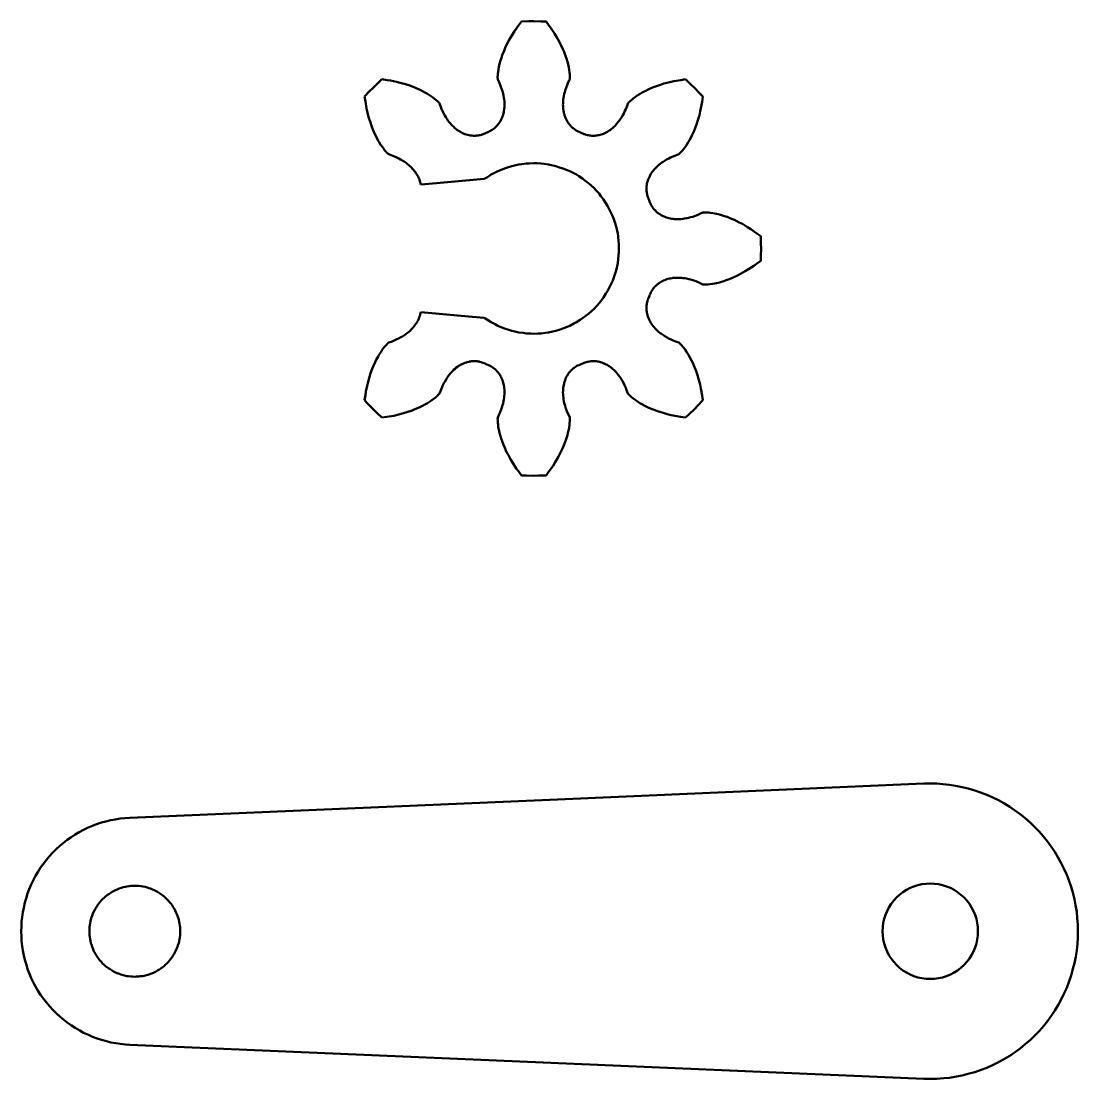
# Model space of a CAD drawing. Header units: millimetres. Extents: x 81 to 218, y 35 to 176.
# Drawn here: x 169.48 to 215.97, y 119.48 to 166.02 of the extents above; entities that cross this region are included whole.
import ezdxf

# ---------------------------------------------------------------- set-up
doc = ezdxf.new("R2010")
doc.units = ezdxf.units.MM
doc.layers.add('Visible (ISO)', color=7, linetype='Continuous', lineweight=50)

msp = doc.modelspace()

# ---------------------------------------------------------------- linework, layer by layer
at = {"layer": 'Visible (ISO)'}
for p, q in [((191.181, 165.579), (191.365, 165.835)), ((191.365, 165.835), (191.488, 166.006)), ((191.488, 166.006), (191.813, 166.014)), ((191.813, 166.014), (192.029, 166.02)), ((192.029, 166.02), (192.354, 166.011)), ((192.354, 166.011), (192.57, 166.006)), ((192.57, 166.006), (192.707, 165.821)), ((192.707, 165.821), (192.798, 165.698)), ((192.798, 165.698), (192.94, 165.476)), ((190.881, 165.061), (190.952, 165.202)), ((190.952, 165.202), (191.089, 165.428)), ((191.089, 165.428), (191.181, 165.579)), ((192.94, 165.476), (193.034, 165.328)), ((193.034, 165.328), (193.146, 165.12)), ((190.722, 164.72), (190.775, 164.849)), ((190.775, 164.849), (190.881, 165.061)), ((193.146, 165.12), (193.221, 164.982)), ((193.221, 164.982), (193.306, 164.791)), ((193.306, 164.791), (193.363, 164.664)), ((190.55, 164.239), (190.606, 164.411)), ((190.606, 164.411), (190.643, 164.526)), ((190.643, 164.526), (190.722, 164.72)), ((193.363, 164.664), (193.425, 164.493)), ((193.425, 164.493), (193.466, 164.379)), ((193.466, 164.379), (193.508, 164.231)), ((190.457, 163.783), (190.477, 163.907)), ((190.477, 163.907), (190.49, 163.99)), ((190.49, 163.99), (190.526, 164.139)), ((190.526, 164.139), (190.55, 164.239)), ((193.508, 164.231), (193.537, 164.132)), ((193.537, 164.132), (193.567, 163.984)), ((193.567, 163.984), (193.587, 163.885)), ((193.587, 163.885), (193.601, 163.766)), ((185.194, 163.315), (185.351, 163.464)), ((185.351, 163.464), (185.578, 163.429)), ((185.578, 163.429), (185.73, 163.407)), ((185.73, 163.407), (185.987, 163.35)), ((185.987, 163.35), (186.159, 163.312)), ((190.441, 163.531), (190.442, 163.585)), ((190.443, 163.502), (190.441, 163.531)), ((190.442, 163.585), (190.443, 163.621)), ((190.443, 163.621), (190.451, 163.719)), ((190.446, 163.46), (190.443, 163.502)), ((190.491, 163.362), (190.446, 163.46)), ((190.451, 163.719), (190.457, 163.783)), ((190.558, 163.216), (190.491, 163.362)), ((193.594, 163.425), (193.534, 163.291)), ((193.601, 163.439), (193.594, 163.425)), ((193.601, 163.766), (193.611, 163.688)), ((193.612, 163.46), (193.601, 163.439)), ((193.611, 163.688), (193.615, 163.593)), ((193.614, 163.488), (193.612, 163.46)), ((193.617, 163.531), (193.614, 163.488)), ((193.615, 163.593), (193.617, 163.531)), ((198.017, 163.337), (198.188, 163.379)), ((198.188, 163.379), (198.5, 163.43)), ((198.5, 163.43), (198.707, 163.464)), ((198.707, 163.464), (198.943, 163.24)), ((184.586, 162.698), (184.809, 162.934)), ((184.809, 162.934), (184.958, 163.091)), ((184.958, 163.091), (185.194, 163.315)), ((186.159, 163.312), (186.384, 163.245)), ((186.384, 163.245), (186.535, 163.2)), ((186.535, 163.2), (186.73, 163.125)), ((186.73, 163.125), (186.86, 163.075)), ((186.86, 163.075), (187.025, 162.998)), ((187.025, 162.998), (187.135, 162.947)), ((187.135, 162.947), (187.269, 162.872)), ((190.588, 163.135), (190.558, 163.216)), ((190.632, 163.013), (190.588, 163.135)), ((190.653, 162.938), (190.632, 163.013)), ((190.684, 162.825), (190.653, 162.938)), ((193.394, 162.897), (193.374, 162.824)), ((193.424, 163.006), (193.394, 162.897)), ((193.452, 163.084), (193.424, 163.006)), ((193.494, 163.201), (193.452, 163.084)), ((193.534, 163.291), (193.494, 163.201)), ((196.707, 162.824), (196.795, 162.878)), ((196.795, 162.878), (196.956, 162.96)), ((196.956, 162.96), (197.064, 163.015)), ((197.064, 163.015), (197.256, 163.096)), ((197.256, 163.096), (197.385, 163.15)), ((197.385, 163.15), (197.61, 163.224)), ((197.61, 163.224), (197.76, 163.274)), ((197.76, 163.274), (198.017, 163.337)), ((198.943, 163.24), (199.1, 163.091)), ((199.1, 163.091), (199.324, 162.856)), ((184.62, 162.491), (184.586, 162.698)), ((184.67, 162.179), (184.62, 162.491)), ((187.269, 162.872), (187.359, 162.822)), ((187.359, 162.822), (187.486, 162.738)), ((187.486, 162.738), (187.57, 162.683)), ((187.57, 162.683), (187.664, 162.609)), ((187.664, 162.609), (187.726, 162.56)), ((187.726, 162.56), (187.795, 162.496)), ((187.795, 162.496), (187.842, 162.454)), ((187.842, 162.454), (187.869, 162.421)), ((187.869, 162.421), (187.888, 162.4)), ((190.698, 162.756), (190.684, 162.825)), ((190.718, 162.652), (190.698, 162.756)), ((190.726, 162.588), (190.718, 162.652)), ((190.737, 162.492), (190.726, 162.588)), ((190.739, 162.434), (190.737, 162.492)), ((190.742, 162.346), (190.739, 162.434)), ((193.319, 162.414), (193.316, 162.356)), ((193.322, 162.5), (193.319, 162.414)), ((193.33, 162.563), (193.322, 162.5)), ((193.341, 162.656), (193.33, 162.563)), ((193.354, 162.723), (193.341, 162.656)), ((193.374, 162.824), (193.354, 162.723)), ((196.17, 162.4), (196.198, 162.432)), ((196.198, 162.432), (196.217, 162.454)), ((196.217, 162.454), (196.256, 162.491)), ((196.256, 162.491), (196.283, 162.517)), ((196.283, 162.517), (196.357, 162.579)), ((196.357, 162.579), (196.407, 162.621)), ((196.407, 162.621), (196.508, 162.695)), ((196.508, 162.695), (196.576, 162.744)), ((196.576, 162.744), (196.707, 162.824)), ((199.324, 162.856), (199.472, 162.698)), ((199.438, 162.471), (199.416, 162.32)), ((199.472, 162.698), (199.438, 162.471)), ((184.712, 162.008), (184.67, 162.179)), ((184.776, 161.751), (184.712, 162.008)), ((187.888, 162.4), (187.942, 162.253)), ((187.942, 162.253), (187.978, 162.155)), ((187.978, 162.155), (188.031, 162.041)), ((188.031, 162.041), (188.066, 161.965)), ((188.066, 161.965), (188.122, 161.865)), ((190.684, 161.92), (190.697, 161.963)), ((190.697, 161.963), (190.711, 162.031)), ((190.711, 162.031), (190.72, 162.077)), ((190.72, 162.077), (190.73, 162.157)), ((190.73, 162.157), (190.737, 162.211)), ((190.737, 162.211), (190.74, 162.292)), ((190.74, 162.292), (190.742, 162.346)), ((193.316, 162.356), (193.319, 162.276)), ((193.319, 162.276), (193.321, 162.223)), ((193.321, 162.223), (193.33, 162.144)), ((193.33, 162.144), (193.336, 162.092)), ((193.336, 162.092), (193.349, 162.023)), ((193.349, 162.023), (193.358, 161.977)), ((193.358, 161.977), (193.376, 161.912)), ((195.947, 161.885), (195.986, 161.953)), ((195.986, 161.953), (196.041, 162.07)), ((196.041, 162.07), (196.077, 162.149)), ((196.077, 162.149), (196.133, 162.299)), ((196.133, 162.299), (196.17, 162.4)), ((199.359, 162.063), (199.321, 161.891)), ((199.416, 162.32), (199.359, 162.063)), ((184.825, 161.601), (184.776, 161.751)), ((184.899, 161.376), (184.825, 161.601)), ((188.122, 161.865), (188.159, 161.799)), ((188.159, 161.799), (188.216, 161.712)), ((188.216, 161.712), (188.254, 161.654)), ((188.254, 161.654), (188.312, 161.579)), ((188.312, 161.579), (188.351, 161.529)), ((188.351, 161.529), (188.41, 161.464)), ((190.456, 161.469), (190.48, 161.499)), ((190.48, 161.499), (190.509, 161.541)), ((190.509, 161.541), (190.529, 161.568)), ((190.529, 161.568), (190.56, 161.623)), ((190.56, 161.623), (190.582, 161.659)), ((190.582, 161.659), (190.61, 161.719)), ((190.61, 161.719), (190.629, 161.759)), ((190.629, 161.759), (190.651, 161.818)), ((190.651, 161.818), (190.666, 161.857)), ((190.666, 161.857), (190.684, 161.92)), ((193.376, 161.912), (193.388, 161.869)), ((193.388, 161.869), (193.41, 161.81)), ((193.41, 161.81), (193.425, 161.77)), ((193.425, 161.77), (193.45, 161.714)), ((193.45, 161.714), (193.467, 161.677)), ((193.467, 161.677), (193.496, 161.626)), ((193.496, 161.626), (193.515, 161.591)), ((193.515, 161.591), (193.548, 161.543)), ((193.548, 161.543), (193.569, 161.511)), ((193.569, 161.511), (193.605, 161.466)), ((195.652, 161.468), (195.692, 161.511)), ((195.692, 161.511), (195.751, 161.586)), ((195.751, 161.586), (195.791, 161.636)), ((195.791, 161.636), (195.85, 161.724)), ((195.85, 161.724), (195.89, 161.783)), ((195.89, 161.783), (195.947, 161.885)), ((199.208, 161.514), (199.134, 161.319)), ((199.254, 161.665), (199.208, 161.514)), ((199.321, 161.891), (199.254, 161.665)), ((184.953, 161.248), (184.899, 161.376)), ((185.034, 161.055), (184.953, 161.248)), ((185.089, 160.947), (185.034, 161.055)), ((188.41, 161.464), (188.449, 161.421)), ((188.449, 161.421), (188.507, 161.366)), ((188.507, 161.366), (188.546, 161.328)), ((188.546, 161.328), (188.608, 161.279)), ((188.608, 161.279), (188.649, 161.245)), ((188.649, 161.245), (188.708, 161.205)), ((188.708, 161.205), (188.746, 161.179)), ((188.746, 161.179), (188.805, 161.145)), ((188.805, 161.145), (188.844, 161.123)), ((188.844, 161.123), (188.901, 161.095)), ((188.901, 161.095), (188.94, 161.077)), ((188.94, 161.077), (188.997, 161.055)), ((188.997, 161.055), (189.036, 161.041)), ((189.036, 161.041), (189.092, 161.024)), ((189.092, 161.024), (189.13, 161.013)), ((189.678, 161.011), (189.727, 161.025)), ((189.727, 161.025), (189.76, 161.035)), ((189.76, 161.035), (189.805, 161.052)), ((189.805, 161.052), (189.835, 161.064)), ((189.835, 161.064), (189.838, 161.065)), ((189.838, 161.065), (189.843, 161.067)), ((189.843, 161.067), (189.908, 161.094)), ((189.908, 161.094), (190.006, 161.135)), ((190.006, 161.135), (190.032, 161.146)), ((190.032, 161.146), (190.05, 161.153)), ((190.05, 161.153), (190.097, 161.176)), ((190.097, 161.176), (190.129, 161.192)), ((190.129, 161.192), (190.176, 161.22)), ((190.176, 161.22), (190.207, 161.239)), ((190.207, 161.239), (190.251, 161.272)), ((190.251, 161.272), (190.281, 161.294)), ((190.281, 161.294), (190.324, 161.331)), ((190.324, 161.331), (190.352, 161.356)), ((190.352, 161.356), (190.392, 161.397)), ((190.392, 161.397), (190.419, 161.424)), ((190.419, 161.424), (190.456, 161.469)), ((193.605, 161.466), (193.628, 161.437)), ((193.628, 161.437), (193.667, 161.396)), ((193.667, 161.396), (193.692, 161.369)), ((193.692, 161.369), (193.733, 161.333)), ((193.733, 161.333), (193.76, 161.308)), ((193.76, 161.308), (193.802, 161.276)), ((193.802, 161.276), (193.831, 161.254)), ((193.831, 161.254), (193.874, 161.226)), ((193.874, 161.226), (193.903, 161.207)), ((193.903, 161.207), (193.948, 161.183)), ((193.948, 161.183), (193.978, 161.167)), ((193.978, 161.167), (194.022, 161.148)), ((194.022, 161.148), (194.052, 161.135)), ((194.052, 161.135), (194.117, 161.108)), ((194.117, 161.108), (194.215, 161.067)), ((194.215, 161.067), (194.218, 161.066)), ((194.218, 161.066), (194.223, 161.064)), ((194.223, 161.064), (194.245, 161.055)), ((194.245, 161.055), (194.259, 161.049)), ((194.259, 161.049), (194.309, 161.032)), ((194.309, 161.032), (194.343, 161.021)), ((194.343, 161.021), (194.396, 161.008)), ((194.891, 161.004), (194.952, 161.02)), ((194.952, 161.02), (194.993, 161.031)), ((194.993, 161.031), (195.056, 161.053)), ((195.056, 161.053), (195.097, 161.068)), ((195.097, 161.068), (195.154, 161.094)), ((195.154, 161.094), (195.193, 161.111)), ((195.193, 161.111), (195.25, 161.143)), ((195.25, 161.143), (195.289, 161.165)), ((195.289, 161.165), (195.347, 161.203)), ((195.347, 161.203), (195.386, 161.229)), ((195.386, 161.229), (195.45, 161.278)), ((195.45, 161.278), (195.493, 161.312)), ((195.493, 161.312), (195.552, 161.366)), ((195.552, 161.366), (195.592, 161.403)), ((195.592, 161.403), (195.652, 161.468)), ((199.007, 161.025), (198.956, 160.915)), ((199.084, 161.189), (199.007, 161.025)), ((199.134, 161.319), (199.084, 161.189)), ((185.172, 160.786), (185.089, 160.947)), ((185.225, 160.698), (185.172, 160.786)), ((185.306, 160.567), (185.225, 160.698)), ((185.355, 160.5), (185.306, 160.567)), ((189.13, 161.013), (189.188, 161.001)), ((189.188, 161.001), (189.226, 160.993)), ((189.226, 160.993), (189.283, 160.986)), ((189.283, 160.986), (189.32, 160.982)), ((189.32, 160.982), (189.376, 160.98)), ((189.376, 160.98), (189.413, 160.978)), ((189.413, 160.978), (189.468, 160.981)), ((189.468, 160.981), (189.505, 160.982)), ((189.505, 160.982), (189.558, 160.989)), ((189.558, 160.989), (189.593, 160.993)), ((189.593, 160.993), (189.644, 161.004)), ((189.644, 161.004), (189.678, 161.011)), ((194.396, 161.008), (194.431, 161)), ((194.431, 161), (194.486, 160.991)), ((194.486, 160.991), (194.522, 160.985)), ((194.522, 160.985), (194.579, 160.981)), ((194.579, 160.981), (194.616, 160.979)), ((194.616, 160.979), (194.673, 160.98)), ((194.673, 160.98), (194.711, 160.98)), ((194.711, 160.98), (194.769, 160.986)), ((194.769, 160.986), (194.808, 160.99)), ((194.808, 160.99), (194.858, 160.998)), ((194.858, 160.998), (194.891, 161.004)), ((198.747, 160.564), (198.692, 160.48)), ((198.831, 160.69), (198.747, 160.564)), ((198.881, 160.78), (198.831, 160.69)), ((198.956, 160.915), (198.881, 160.78)), ((185.428, 160.398), (185.355, 160.5)), ((185.47, 160.348), (185.428, 160.398)), ((185.533, 160.274), (185.47, 160.348)), ((185.558, 160.247), (185.533, 160.274)), ((185.596, 160.208), (185.558, 160.247)), ((185.617, 160.189), (185.596, 160.208)), ((185.65, 160.161), (185.617, 160.189)), ((185.75, 160.124), (185.65, 160.161)), ((185.901, 160.068), (185.75, 160.124)), ((198.262, 160.107), (198.164, 160.071)), ((198.409, 160.161), (198.262, 160.107)), ((198.43, 160.18), (198.409, 160.161)), ((198.463, 160.208), (198.43, 160.18)), ((198.505, 160.254), (198.463, 160.208)), ((198.569, 160.323), (198.505, 160.254)), ((198.618, 160.386), (198.569, 160.323)), ((198.692, 160.48), (198.618, 160.386)), ((185.979, 160.032), (185.901, 160.068)), ((186.097, 159.977), (185.979, 160.032)), ((186.165, 159.939), (186.097, 159.977)), ((186.267, 159.881), (186.165, 159.939)), ((186.325, 159.841), (186.267, 159.881)), ((186.413, 159.782), (186.325, 159.841)), ((186.463, 159.742), (186.413, 159.782)), ((186.539, 159.683), (186.463, 159.742)), ((186.582, 159.643), (186.539, 159.683)), ((186.646, 159.583), (186.582, 159.643)), ((191.059, 159.642), (190.871, 159.583)), ((191.186, 159.671), (191.059, 159.642)), ((191.378, 159.713), (191.186, 159.671)), ((191.508, 159.73), (191.378, 159.713)), ((191.702, 159.756), (191.508, 159.73)), ((191.833, 159.762), (191.702, 159.756)), ((192.029, 159.77), (191.833, 159.762)), ((192.16, 159.765), (192.029, 159.77)), ((192.356, 159.756), (192.16, 159.765)), ((192.486, 159.739), (192.356, 159.756)), ((192.68, 159.713), (192.486, 159.739)), ((192.808, 159.685), (192.68, 159.713)), ((193, 159.642), (192.808, 159.685)), ((193.125, 159.603), (193, 159.642)), ((197.473, 159.64), (197.43, 159.601)), ((197.538, 159.698), (197.473, 159.64)), ((197.588, 159.737), (197.538, 159.698)), ((197.663, 159.795), (197.588, 159.737)), ((197.721, 159.833), (197.663, 159.795)), ((197.807, 159.891), (197.721, 159.833)), ((197.874, 159.928), (197.807, 159.891)), ((197.974, 159.983), (197.874, 159.928)), ((198.05, 160.018), (197.974, 159.983)), ((198.164, 160.071), (198.05, 160.018)), ((186.683, 159.543), (186.646, 159.583)), ((186.738, 159.484), (186.683, 159.543)), ((186.771, 159.441), (186.738, 159.484)), ((186.821, 159.377), (186.771, 159.441)), ((186.847, 159.338), (186.821, 159.377)), ((186.885, 159.28), (186.847, 159.338)), ((186.906, 159.241), (186.885, 159.28)), ((186.938, 159.184), (186.906, 159.241)), ((186.955, 159.145), (186.938, 159.184)), ((189.989, 159.162), (189.878, 159.092)), ((190.154, 159.268), (189.989, 159.162)), ((190.27, 159.328), (190.154, 159.268)), ((190.444, 159.419), (190.27, 159.328)), ((190.565, 159.469), (190.444, 159.419)), ((190.747, 159.544), (190.565, 159.469)), ((190.871, 159.583), (190.747, 159.544)), ((193.312, 159.544), (193.125, 159.603)), ((193.433, 159.494), (193.312, 159.544)), ((193.614, 159.419), (193.433, 159.494)), ((193.73, 159.358), (193.614, 159.419)), ((193.904, 159.268), (193.73, 159.358)), ((194.015, 159.198), (193.904, 159.268)), ((194.18, 159.092), (194.015, 159.198)), ((197.132, 159.206), (197.104, 159.148)), ((197.154, 159.245), (197.132, 159.206)), ((197.188, 159.303), (197.154, 159.245)), ((197.214, 159.342), (197.188, 159.303)), ((197.254, 159.4), (197.214, 159.342)), ((197.287, 159.441), (197.254, 159.4)), ((197.337, 159.503), (197.287, 159.441)), ((197.374, 159.542), (197.337, 159.503)), ((197.43, 159.601), (197.374, 159.542)), ((186.981, 159.088), (186.955, 159.145)), ((186.996, 159.047), (186.981, 159.088)), ((187.018, 158.984), (186.996, 159.047)), ((187.029, 158.943), (187.018, 158.984)), ((187.045, 158.882), (187.029, 158.943)), ((187.049, 158.862), (187.045, 158.882)), ((187.055, 158.831), (187.049, 158.862)), ((187.755, 158.892), (187.055, 158.831)), ((189.855, 159.076), (187.755, 158.892)), ((189.861, 159.08), (189.855, 159.076)), ((189.878, 159.092), (189.861, 159.08)), ((194.284, 159.012), (194.18, 159.092)), ((194.44, 158.893), (194.284, 159.012)), ((194.536, 158.805), (194.44, 158.893)), ((194.681, 158.672), (194.536, 158.805)), ((196.991, 158.729), (196.989, 158.673)), ((196.995, 158.767), (196.991, 158.729)), ((197.002, 158.823), (196.995, 158.767)), ((197.01, 158.861), (197.002, 158.823)), ((197.022, 158.919), (197.01, 158.861)), ((197.033, 158.957), (197.022, 158.919)), ((197.05, 159.014), (197.033, 158.957)), ((197.064, 159.052), (197.05, 159.014)), ((197.086, 159.11), (197.064, 159.052)), ((197.104, 159.148), (197.086, 159.11)), ((194.769, 158.575), (194.681, 158.672)), ((194.902, 158.431), (194.769, 158.575)), ((194.982, 158.327), (194.902, 158.431)), ((195.101, 158.171), (194.982, 158.327)), ((196.989, 158.673), (196.987, 158.636)), ((196.987, 158.636), (196.99, 158.581)), ((196.99, 158.581), (196.991, 158.545)), ((196.991, 158.545), (196.998, 158.492)), ((196.998, 158.492), (197.002, 158.456)), ((197.002, 158.456), (197.013, 158.405)), ((197.013, 158.405), (197.02, 158.371)), ((197.02, 158.371), (197.034, 158.322)), ((197.034, 158.322), (197.044, 158.29)), ((197.044, 158.29), (197.061, 158.244)), ((197.061, 158.244), (197.073, 158.214)), ((195.171, 158.061), (195.101, 158.171)), ((195.277, 157.895), (195.171, 158.061)), ((195.337, 157.779), (195.277, 157.895)), ((195.428, 157.605), (195.337, 157.779)), ((197.073, 158.214), (197.074, 158.211)), ((197.074, 158.211), (197.076, 158.206)), ((197.076, 158.206), (197.103, 158.141)), ((197.103, 158.141), (197.144, 158.043)), ((197.144, 158.043), (197.145, 158.04)), ((197.145, 158.04), (197.147, 158.035)), ((197.147, 158.035), (197.156, 158.014)), ((197.156, 158.014), (197.162, 158)), ((197.162, 158), (197.185, 157.952)), ((197.185, 157.952), (197.201, 157.92)), ((197.201, 157.92), (197.229, 157.874)), ((197.229, 157.874), (197.248, 157.843)), ((197.248, 157.843), (197.281, 157.798)), ((197.281, 157.798), (197.303, 157.768)), ((197.303, 157.768), (197.34, 157.725)), ((195.478, 157.484), (195.428, 157.605)), ((195.553, 157.303), (195.478, 157.484)), ((195.592, 157.178), (195.553, 157.303)), ((197.34, 157.725), (197.365, 157.697)), ((197.365, 157.697), (197.406, 157.657)), ((197.406, 157.657), (197.433, 157.631)), ((197.433, 157.631), (197.478, 157.594)), ((197.478, 157.594), (197.508, 157.569)), ((197.508, 157.569), (197.55, 157.54)), ((197.55, 157.54), (197.577, 157.521)), ((197.577, 157.521), (197.632, 157.489)), ((197.632, 157.489), (197.668, 157.468)), ((197.668, 157.468), (197.728, 157.439)), ((197.728, 157.439), (197.768, 157.42)), ((197.768, 157.42), (197.827, 157.398)), ((197.827, 157.398), (197.866, 157.383)), ((197.866, 157.383), (197.929, 157.365)), ((197.929, 157.365), (197.972, 157.353)), ((197.972, 157.353), (198.04, 157.339)), ((198.04, 157.339), (198.086, 157.329)), ((198.086, 157.329), (198.166, 157.319)), ((198.166, 157.319), (198.22, 157.313)), ((198.22, 157.313), (198.301, 157.31)), ((198.301, 157.31), (198.355, 157.307)), ((198.355, 157.307), (198.443, 157.311)), ((198.443, 157.311), (198.501, 157.313)), ((198.501, 157.313), (198.597, 157.324)), ((198.597, 157.324), (198.66, 157.331)), ((198.66, 157.331), (198.764, 157.352)), ((198.764, 157.352), (198.834, 157.365)), ((198.834, 157.365), (198.947, 157.396)), ((198.947, 157.396), (199.022, 157.417)), ((199.022, 157.417), (199.144, 157.462)), ((199.144, 157.462), (199.225, 157.491)), ((199.225, 157.491), (199.371, 157.558)), ((199.371, 157.558), (199.469, 157.603)), ((199.469, 157.603), (199.511, 157.606)), ((199.511, 157.606), (199.54, 157.608)), ((199.54, 157.608), (199.594, 157.607)), ((199.594, 157.607), (199.63, 157.606)), ((199.63, 157.606), (199.727, 157.598)), ((199.727, 157.598), (199.792, 157.592)), ((199.792, 157.592), (199.916, 157.573)), ((199.916, 157.573), (199.999, 157.559)), ((199.999, 157.559), (200.148, 157.523)), ((200.148, 157.523), (200.248, 157.5)), ((200.248, 157.5), (200.42, 157.444)), ((200.42, 157.444), (200.535, 157.407)), ((200.535, 157.407), (200.729, 157.328)), ((200.729, 157.328), (200.858, 157.275)), ((195.651, 156.991), (195.592, 157.178)), ((195.68, 156.863), (195.651, 156.991)), ((195.722, 156.671), (195.68, 156.863)), ((200.858, 157.275), (201.07, 157.168)), ((201.07, 157.168), (201.211, 157.097)), ((201.211, 157.097), (201.437, 156.96)), ((201.437, 156.96), (201.588, 156.869)), ((201.588, 156.869), (201.844, 156.684)), ((195.739, 156.542), (195.722, 156.671)), ((195.765, 156.347), (195.739, 156.542)), ((201.844, 156.684), (202.015, 156.561)), ((202.015, 156.561), (202.023, 156.237)), ((195.771, 156.216), (195.765, 156.347)), ((195.779, 156.02), (195.771, 156.216)), ((195.773, 155.89), (195.779, 156.02)), ((202.029, 156.02), (202.02, 155.696)), ((202.023, 156.237), (202.029, 156.02)), ((195.722, 155.369), (195.748, 155.564)), ((195.748, 155.564), (195.765, 155.693)), ((195.765, 155.693), (195.773, 155.89)), ((202.015, 155.479), (201.83, 155.343)), ((202.02, 155.696), (202.015, 155.479)), ((195.612, 154.925), (195.651, 155.05)), ((195.651, 155.05), (195.694, 155.241)), ((195.694, 155.241), (195.722, 155.369)), ((201.337, 155.015), (201.129, 154.903)), ((201.485, 155.11), (201.337, 155.015)), ((201.707, 155.252), (201.485, 155.11)), ((201.83, 155.343), (201.707, 155.252)), ((195.428, 154.435), (195.503, 154.617)), ((195.503, 154.617), (195.553, 154.738)), ((195.553, 154.738), (195.612, 154.925)), ((197.56, 154.507), (197.527, 154.486)), ((197.609, 154.54), (197.56, 154.507)), ((197.644, 154.559), (197.609, 154.54)), ((197.696, 154.587), (197.644, 154.559)), ((197.733, 154.604), (197.696, 154.587)), ((197.79, 154.629), (197.733, 154.604)), ((197.83, 154.643), (197.79, 154.629)), ((197.89, 154.665), (197.83, 154.643)), ((197.933, 154.676), (197.89, 154.665)), ((197.998, 154.694), (197.933, 154.676)), ((198.044, 154.703), (197.998, 154.694)), ((198.114, 154.716), (198.044, 154.703)), ((198.166, 154.721), (198.114, 154.716)), ((198.245, 154.73), (198.166, 154.721)), ((198.299, 154.731), (198.245, 154.73)), ((198.38, 154.733), (198.299, 154.731)), ((198.438, 154.73), (198.38, 154.733)), ((198.525, 154.726), (198.438, 154.73)), ((198.588, 154.718), (198.525, 154.726)), ((198.682, 154.706), (198.588, 154.718)), ((198.75, 154.692), (198.682, 154.706)), ((198.852, 154.671), (198.75, 154.692)), ((198.925, 154.65), (198.852, 154.671)), ((199.035, 154.619), (198.925, 154.65)), ((199.113, 154.59), (199.035, 154.619)), ((199.232, 154.547), (199.113, 154.59)), ((199.326, 154.503), (199.232, 154.547)), ((199.469, 154.438), (199.326, 154.503)), ((200.141, 154.513), (199.993, 154.483)), ((200.24, 154.541), (200.141, 154.513)), ((200.388, 154.583), (200.24, 154.541)), ((200.502, 154.625), (200.388, 154.583)), ((200.673, 154.687), (200.502, 154.625)), ((200.8, 154.743), (200.673, 154.687)), ((200.991, 154.829), (200.8, 154.743)), ((201.129, 154.903), (200.991, 154.829)), ((195.101, 153.869), (195.206, 154.035)), ((195.206, 154.035), (195.277, 154.145)), ((195.277, 154.145), (195.367, 154.319)), ((195.367, 154.319), (195.428, 154.435)), ((197.16, 154.035), (197.147, 154.005)), ((197.18, 154.079), (197.16, 154.035)), ((197.196, 154.109), (197.18, 154.079)), ((197.22, 154.154), (197.196, 154.109)), ((197.239, 154.183), (197.22, 154.154)), ((197.268, 154.226), (197.239, 154.183)), ((197.29, 154.254), (197.268, 154.226)), ((197.323, 154.297), (197.29, 154.254)), ((197.348, 154.324), (197.323, 154.297)), ((197.385, 154.364), (197.348, 154.324)), ((197.412, 154.389), (197.385, 154.364)), ((197.453, 154.427), (197.412, 154.389)), ((197.483, 154.451), (197.453, 154.427)), ((197.527, 154.486), (197.483, 154.451)), ((199.497, 154.435), (199.469, 154.438)), ((199.54, 154.432), (199.497, 154.435)), ((199.602, 154.435), (199.54, 154.432)), ((199.696, 154.438), (199.602, 154.435)), ((199.775, 154.448), (199.696, 154.438)), ((199.894, 154.462), (199.775, 154.448)), ((199.993, 154.483), (199.894, 154.462)), ((194.813, 153.513), (194.902, 153.61)), ((194.902, 153.61), (195.021, 153.766)), ((195.021, 153.766), (195.101, 153.869)), ((197.008, 153.619), (197, 153.564)), ((197.017, 153.654), (197.008, 153.619)), ((197.03, 153.707), (197.017, 153.654)), ((197.041, 153.74), (197.03, 153.707)), ((197.058, 153.791), (197.041, 153.74)), ((197.064, 153.805), (197.058, 153.791)), ((197.073, 153.826), (197.064, 153.805)), ((197.075, 153.831), (197.073, 153.826)), ((197.076, 153.834), (197.075, 153.831)), ((197.117, 153.932), (197.076, 153.834)), ((197.144, 153.998), (197.117, 153.932)), ((197.146, 154.002), (197.144, 153.998)), ((197.147, 154.005), (197.146, 154.002)), ((187.025, 153.083), (187.036, 153.121)), ((187.036, 153.121), (187.05, 153.188)), ((187.05, 153.188), (187.055, 153.21)), ((187.055, 153.21), (189.155, 153.026)), ((194.336, 153.068), (194.44, 153.148)), ((194.44, 153.148), (194.584, 153.28)), ((194.584, 153.28), (194.681, 153.369)), ((194.681, 153.369), (194.813, 153.513)), ((196.99, 153.471), (196.988, 153.433)), ((196.988, 153.433), (196.988, 153.376)), ((196.988, 153.376), (196.989, 153.338)), ((196.989, 153.338), (196.995, 153.28)), ((196.994, 153.527), (196.99, 153.471)), ((197, 153.564), (196.994, 153.527)), ((196.995, 153.28), (196.999, 153.241)), ((196.999, 153.241), (197.007, 153.192)), ((197.007, 153.192), (197.013, 153.158)), ((197.013, 153.158), (197.029, 153.097)), ((186.771, 152.599), (186.804, 152.64)), ((186.804, 152.64), (186.844, 152.699)), ((186.844, 152.699), (186.871, 152.738)), ((186.871, 152.738), (186.904, 152.796)), ((186.904, 152.796), (186.927, 152.835)), ((186.927, 152.835), (186.954, 152.892)), ((186.954, 152.892), (186.972, 152.931)), ((186.972, 152.931), (186.994, 152.988)), ((186.994, 152.988), (187.009, 153.027)), ((187.009, 153.027), (187.025, 153.083)), ((189.155, 153.026), (189.855, 152.965)), ((189.855, 152.965), (189.869, 152.955)), ((189.869, 152.955), (189.878, 152.948)), ((189.878, 152.948), (190.044, 152.843)), ((190.044, 152.843), (190.154, 152.773)), ((190.154, 152.773), (190.328, 152.682)), ((190.328, 152.682), (190.444, 152.622)), ((193.614, 152.622), (193.788, 152.712)), ((193.788, 152.712), (193.904, 152.773)), ((193.904, 152.773), (194.07, 152.878)), ((194.07, 152.878), (194.18, 152.948)), ((194.18, 152.948), (194.336, 153.068)), ((197.029, 153.097), (197.04, 153.056)), ((197.04, 153.056), (197.062, 152.994)), ((197.062, 152.994), (197.077, 152.952)), ((197.077, 152.952), (197.103, 152.895)), ((197.103, 152.895), (197.12, 152.857)), ((197.12, 152.857), (197.152, 152.799)), ((197.152, 152.799), (197.173, 152.761)), ((197.173, 152.761), (197.212, 152.702)), ((197.212, 152.702), (197.237, 152.663)), ((197.237, 152.663), (197.287, 152.599)), ((186.251, 152.15), (186.338, 152.207)), ((186.338, 152.207), (186.395, 152.245)), ((186.395, 152.245), (186.47, 152.303)), ((186.47, 152.303), (186.52, 152.342)), ((186.52, 152.342), (186.585, 152.401)), ((186.585, 152.401), (186.628, 152.44)), ((186.628, 152.44), (186.684, 152.498)), ((186.684, 152.498), (186.721, 152.537)), ((186.721, 152.537), (186.771, 152.599)), ((190.444, 152.622), (190.626, 152.546)), ((190.626, 152.546), (190.747, 152.496)), ((190.747, 152.496), (190.934, 152.437)), ((190.934, 152.437), (191.059, 152.398)), ((191.059, 152.398), (191.25, 152.356)), ((191.25, 152.356), (191.378, 152.327)), ((191.378, 152.327), (191.573, 152.302)), ((191.573, 152.302), (191.702, 152.285)), ((191.702, 152.285), (191.898, 152.276)), ((191.898, 152.276), (192.029, 152.27)), ((192.029, 152.27), (192.225, 152.279)), ((192.225, 152.279), (192.356, 152.285)), ((192.356, 152.285), (192.551, 152.31)), ((192.551, 152.31), (192.68, 152.327)), ((192.68, 152.327), (192.872, 152.37)), ((192.872, 152.37), (193, 152.398)), ((193, 152.398), (193.187, 152.457)), ((193.187, 152.457), (193.312, 152.496)), ((193.312, 152.496), (193.493, 152.572)), ((193.493, 152.572), (193.614, 152.622)), ((197.287, 152.599), (197.321, 152.557)), ((197.321, 152.557), (197.375, 152.497)), ((197.375, 152.497), (197.412, 152.458)), ((197.412, 152.458), (197.477, 152.398)), ((197.477, 152.398), (197.52, 152.358)), ((197.52, 152.358), (197.595, 152.298)), ((197.595, 152.298), (197.645, 152.258)), ((197.645, 152.258), (197.733, 152.199)), ((197.733, 152.199), (197.792, 152.16)), ((185.44, 151.655), (185.489, 151.717)), ((185.489, 151.717), (185.553, 151.786)), ((185.553, 151.786), (185.596, 151.833)), ((185.596, 151.833), (185.628, 151.86)), ((185.628, 151.86), (185.65, 151.879)), ((185.65, 151.879), (185.796, 151.933)), ((185.796, 151.933), (185.894, 151.969)), ((185.894, 151.969), (186.009, 152.022)), ((186.009, 152.022), (186.085, 152.057)), ((186.085, 152.057), (186.184, 152.113)), ((186.184, 152.113), (186.251, 152.15)), ((197.792, 152.16), (197.894, 152.102)), ((197.894, 152.102), (197.962, 152.063)), ((197.962, 152.063), (198.079, 152.009)), ((198.079, 152.009), (198.158, 151.972)), ((198.158, 151.972), (198.308, 151.916)), ((198.308, 151.916), (198.409, 151.879)), ((198.409, 151.879), (198.441, 151.851)), ((198.441, 151.851), (198.463, 151.833)), ((198.463, 151.833), (198.5, 151.793)), ((198.5, 151.793), (198.525, 151.767)), ((198.525, 151.767), (198.588, 151.692)), ((185.102, 151.126), (185.177, 151.26)), ((185.177, 151.26), (185.228, 151.35)), ((185.228, 151.35), (185.311, 151.477)), ((185.311, 151.477), (185.367, 151.561)), ((185.367, 151.561), (185.44, 151.655)), ((198.588, 151.692), (198.63, 151.643)), ((198.63, 151.643), (198.704, 151.541)), ((198.704, 151.541), (198.753, 151.473)), ((198.753, 151.473), (198.833, 151.342)), ((198.833, 151.342), (198.887, 151.255)), ((198.887, 151.255), (198.969, 151.094)), ((184.924, 150.721), (184.974, 150.851)), ((184.974, 150.851), (185.051, 151.016)), ((185.051, 151.016), (185.102, 151.126)), ((188.672, 150.812), (188.608, 150.762)), ((188.711, 150.838), (188.672, 150.812)), ((188.769, 150.876), (188.711, 150.838)), ((188.808, 150.897), (188.769, 150.876)), ((188.866, 150.929), (188.808, 150.897)), ((188.904, 150.946), (188.866, 150.929)), ((188.961, 150.972), (188.904, 150.946)), ((189.003, 150.987), (188.961, 150.972)), ((189.065, 151.009), (189.003, 150.987)), ((189.106, 151.02), (189.065, 151.009)), ((189.167, 151.036), (189.106, 151.02)), ((189.2, 151.042), (189.167, 151.036)), ((189.25, 151.051), (189.2, 151.042)), ((189.289, 151.055), (189.25, 151.051)), ((189.347, 151.06), (189.289, 151.055)), ((189.385, 151.061), (189.347, 151.06)), ((189.442, 151.062), (189.385, 151.061)), ((189.48, 151.059), (189.442, 151.062)), ((189.536, 151.055), (189.48, 151.059)), ((189.573, 151.05), (189.536, 151.055)), ((189.628, 151.041), (189.573, 151.05)), ((189.663, 151.032), (189.628, 151.041)), ((189.716, 151.02), (189.663, 151.032)), ((189.749, 151.008), (189.716, 151.02)), ((189.8, 150.991), (189.749, 151.008)), ((189.814, 150.985), (189.8, 150.991)), ((189.835, 150.977), (189.814, 150.985)), ((189.84, 150.975), (189.835, 150.977)), ((189.843, 150.973), (189.84, 150.975)), ((189.941, 150.933), (189.843, 150.973)), ((190.006, 150.906), (189.941, 150.933)), ((190.011, 150.904), (190.006, 150.906)), ((190.014, 150.903), (190.011, 150.904)), ((190.044, 150.889), (190.014, 150.903)), ((190.088, 150.87), (190.044, 150.889)), ((190.118, 150.853), (190.088, 150.87)), ((190.162, 150.829), (190.118, 150.853)), ((190.192, 150.81), (190.162, 150.829)), ((190.235, 150.781), (190.192, 150.81)), ((190.263, 150.759), (190.235, 150.781)), ((193.852, 150.801), (193.807, 150.768)), ((193.883, 150.82), (193.852, 150.801)), ((193.929, 150.848), (193.883, 150.82)), ((193.961, 150.864), (193.929, 150.848)), ((194.009, 150.888), (193.961, 150.864)), ((194.023, 150.894), (194.009, 150.888)), ((194.044, 150.903), (194.023, 150.894)), ((194.049, 150.904), (194.044, 150.903)), ((194.052, 150.906), (194.049, 150.904)), ((194.15, 150.946), (194.052, 150.906)), ((194.215, 150.973), (194.15, 150.946)), ((194.22, 150.975), (194.215, 150.973)), ((194.223, 150.977), (194.22, 150.975)), ((194.253, 150.988), (194.223, 150.977)), ((194.299, 151.006), (194.253, 150.988)), ((194.331, 151.015), (194.299, 151.006)), ((194.38, 151.03), (194.331, 151.015)), ((194.414, 151.037), (194.38, 151.03)), ((194.465, 151.047), (194.414, 151.037)), ((194.5, 151.052), (194.465, 151.047)), ((194.554, 151.058), (194.5, 151.052)), ((194.59, 151.06), (194.554, 151.058)), ((194.645, 151.062), (194.59, 151.06)), ((194.682, 151.061), (194.645, 151.062)), ((194.738, 151.059), (194.682, 151.061)), ((194.776, 151.054), (194.738, 151.059)), ((194.832, 151.047), (194.776, 151.054)), ((194.87, 151.039), (194.832, 151.047)), ((194.928, 151.027), (194.87, 151.039)), ((194.966, 151.016), (194.928, 151.027)), ((195.023, 151), (194.966, 151.016)), ((195.061, 150.985), (195.023, 151)), ((195.119, 150.963), (195.061, 150.985)), ((195.157, 150.945), (195.119, 150.963)), ((195.215, 150.918), (195.157, 150.945)), ((195.254, 150.895), (195.215, 150.918)), ((195.312, 150.862), (195.254, 150.895)), ((195.351, 150.835), (195.312, 150.862)), ((195.409, 150.795), (195.351, 150.835)), ((195.45, 150.762), (195.409, 150.795)), ((198.969, 151.094), (199.024, 150.986)), ((199.024, 150.986), (199.105, 150.793)), ((199.105, 150.793), (199.159, 150.664)), ((184.737, 150.15), (184.805, 150.376)), ((184.805, 150.376), (184.85, 150.526)), ((184.85, 150.526), (184.924, 150.721)), ((188.208, 150.316), (188.169, 150.258)), ((188.267, 150.404), (188.208, 150.316)), ((188.307, 150.454), (188.267, 150.404)), ((188.367, 150.53), (188.307, 150.454)), ((188.407, 150.573), (188.367, 150.53)), ((188.467, 150.637), (188.407, 150.573)), ((188.506, 150.674), (188.467, 150.637)), ((188.566, 150.729), (188.506, 150.674)), ((188.608, 150.762), (188.566, 150.729)), ((190.306, 150.727), (190.263, 150.759)), ((190.333, 150.702), (190.306, 150.727)), ((190.373, 150.665), (190.333, 150.702)), ((190.398, 150.637), (190.373, 150.665)), ((190.436, 150.596), (190.398, 150.637)), ((190.46, 150.567), (190.436, 150.596)), ((190.495, 150.522), (190.46, 150.567)), ((190.516, 150.489), (190.495, 150.522)), ((190.549, 150.44), (190.516, 150.489)), ((190.568, 150.405), (190.549, 150.44)), ((190.596, 150.353), (190.568, 150.405)), ((190.613, 150.316), (190.596, 150.353)), ((190.638, 150.26), (190.613, 150.316)), ((193.448, 150.321), (193.429, 150.281)), ((193.477, 150.381), (193.448, 150.321)), ((193.498, 150.418), (193.477, 150.381)), ((193.53, 150.472), (193.498, 150.418)), ((193.549, 150.5), (193.53, 150.472)), ((193.578, 150.541), (193.549, 150.5)), ((193.603, 150.571), (193.578, 150.541)), ((193.64, 150.617), (193.603, 150.571)), ((193.666, 150.644), (193.64, 150.617)), ((193.706, 150.685), (193.666, 150.644)), ((193.734, 150.709), (193.706, 150.685)), ((193.777, 150.746), (193.734, 150.709)), ((193.807, 150.768), (193.777, 150.746)), ((195.512, 150.712), (195.45, 150.762)), ((195.551, 150.675), (195.512, 150.712)), ((195.61, 150.619), (195.551, 150.675)), ((195.649, 150.576), (195.61, 150.619)), ((195.707, 150.511), (195.649, 150.576)), ((195.746, 150.461), (195.707, 150.511)), ((195.804, 150.386), (195.746, 150.461)), ((195.842, 150.329), (195.804, 150.386)), ((195.899, 150.242), (195.842, 150.329)), ((199.159, 150.664), (199.233, 150.439)), ((199.233, 150.439), (199.283, 150.289)), ((184.643, 149.721), (184.699, 149.978)), ((184.699, 149.978), (184.737, 150.15)), ((187.981, 149.892), (187.925, 149.741)), ((188.018, 149.97), (187.981, 149.892)), ((188.072, 150.088), (188.018, 149.97)), ((188.111, 150.156), (188.072, 150.088)), ((188.169, 150.258), (188.111, 150.156)), ((190.652, 150.22), (190.638, 150.26)), ((190.674, 150.16), (190.652, 150.22)), ((190.685, 150.116), (190.674, 150.16)), ((190.703, 150.051), (190.685, 150.116)), ((190.712, 150.005), (190.703, 150.051)), ((190.725, 149.936), (190.712, 150.005)), ((190.73, 149.883), (190.725, 149.936)), ((190.738, 149.804), (190.73, 149.883)), ((193.328, 149.883), (193.322, 149.83)), ((193.338, 149.964), (193.328, 149.883)), ((193.348, 150.009), (193.338, 149.964)), ((193.362, 150.078), (193.348, 150.009)), ((193.374, 150.12), (193.362, 150.078)), ((193.392, 150.183), (193.374, 150.12)), ((193.407, 150.223), (193.392, 150.183)), ((193.429, 150.281), (193.407, 150.223)), ((195.936, 150.176), (195.899, 150.242)), ((195.992, 150.076), (195.936, 150.176)), ((196.027, 150), (195.992, 150.076)), ((196.08, 149.885), (196.027, 150)), ((196.116, 149.787), (196.08, 149.885)), ((199.283, 150.289), (199.346, 150.033)), ((199.346, 150.033), (199.388, 149.861)), ((199.388, 149.861), (199.439, 149.55)), ((184.586, 149.342), (184.62, 149.569)), ((184.62, 149.569), (184.643, 149.721)), ((187.652, 149.419), (187.55, 149.346)), ((187.701, 149.461), (187.652, 149.419)), ((187.776, 149.524), (187.701, 149.461)), ((187.802, 149.549), (187.776, 149.524)), ((187.842, 149.587), (187.802, 149.549)), ((187.86, 149.608), (187.842, 149.587)), ((187.888, 149.641), (187.86, 149.608)), ((187.925, 149.741), (187.888, 149.641)), ((190.715, 149.367), (190.727, 149.461)), ((190.727, 149.461), (190.735, 149.524)), ((190.735, 149.524), (190.739, 149.611)), ((190.74, 149.75), (190.738, 149.804)), ((190.739, 149.611), (190.742, 149.669)), ((190.742, 149.669), (190.74, 149.75)), ((193.319, 149.749), (193.316, 149.695)), ((193.316, 149.695), (193.32, 149.607)), ((193.322, 149.83), (193.319, 149.749)), ((193.32, 149.607), (193.322, 149.548)), ((193.322, 149.548), (193.333, 149.453)), ((193.333, 149.453), (193.34, 149.389)), ((193.34, 149.389), (193.36, 149.285)), ((196.17, 149.641), (196.116, 149.787)), ((196.189, 149.619), (196.17, 149.641)), ((196.217, 149.587), (196.189, 149.619)), ((196.263, 149.544), (196.217, 149.587)), ((196.332, 149.48), (196.263, 149.544)), ((196.395, 149.431), (196.332, 149.48)), ((196.489, 149.358), (196.395, 149.431)), ((199.439, 149.55), (199.472, 149.342)), ((184.735, 149.185), (184.586, 149.342)), ((184.958, 148.949), (184.735, 149.185)), ((185.115, 148.8), (184.958, 148.949)), ((186.802, 148.944), (186.673, 148.89)), ((186.995, 149.025), (186.802, 148.944)), ((187.102, 149.08), (186.995, 149.025)), ((187.264, 149.163), (187.102, 149.08)), ((187.351, 149.216), (187.264, 149.163)), ((187.482, 149.297), (187.351, 149.216)), ((187.55, 149.346), (187.482, 149.297)), ((190.556, 148.818), (190.599, 148.936)), ((190.599, 148.936), (190.628, 149.015)), ((190.628, 149.015), (190.659, 149.125)), ((190.659, 149.125), (190.68, 149.198)), ((190.68, 149.198), (190.701, 149.299)), ((190.701, 149.299), (190.715, 149.367)), ((193.36, 149.285), (193.374, 149.216)), ((193.374, 149.216), (193.405, 149.103)), ((193.405, 149.103), (193.426, 149.027)), ((193.426, 149.027), (193.471, 148.905)), ((196.573, 149.302), (196.489, 149.358)), ((196.699, 149.219), (196.573, 149.302)), ((196.789, 149.169), (196.699, 149.219)), ((196.924, 149.093), (196.789, 149.169)), ((197.034, 149.042), (196.924, 149.093)), ((197.198, 148.965), (197.034, 149.042)), ((197.328, 148.915), (197.198, 148.965)), ((197.523, 148.841), (197.328, 148.915)), ((199.1, 148.949), (198.865, 148.726)), ((199.249, 149.106), (199.1, 148.949)), ((199.472, 149.342), (199.249, 149.106)), ((185.351, 148.577), (185.115, 148.8)), ((185.559, 148.611), (185.351, 148.577)), ((185.87, 148.661), (185.559, 148.611)), ((186.042, 148.703), (185.87, 148.661)), ((186.298, 148.767), (186.042, 148.703)), ((186.448, 148.816), (186.298, 148.767)), ((186.673, 148.89), (186.448, 148.816)), ((190.441, 148.51), (190.444, 148.553)), ((190.444, 148.447), (190.441, 148.51)), ((190.444, 148.553), (190.446, 148.581)), ((190.446, 148.581), (190.512, 148.723)), ((190.512, 148.723), (190.556, 148.818)), ((193.471, 148.905), (193.5, 148.824)), ((193.5, 148.824), (193.567, 148.678)), ((193.567, 148.678), (193.612, 148.581)), ((193.612, 148.581), (193.615, 148.538)), ((193.615, 148.538), (193.617, 148.51)), ((193.616, 148.455), (193.615, 148.419)), ((193.617, 148.51), (193.616, 148.455)), ((197.674, 148.796), (197.523, 148.841)), ((197.9, 148.728), (197.674, 148.796)), ((198.071, 148.69), (197.9, 148.728)), ((198.329, 148.634), (198.071, 148.69)), ((198.48, 148.611), (198.329, 148.634)), ((198.707, 148.577), (198.48, 148.611)), ((198.865, 148.726), (198.707, 148.577)), ((190.447, 148.353), (190.444, 148.447)), ((190.457, 148.274), (190.447, 148.353)), ((190.471, 148.156), (190.457, 148.274)), ((190.492, 148.057), (190.471, 148.156)), ((190.522, 147.909), (190.492, 148.057)), ((193.568, 148.051), (193.532, 147.901)), ((193.581, 148.133), (193.568, 148.051)), ((193.601, 148.257), (193.581, 148.133)), ((193.607, 148.322), (193.601, 148.257)), ((193.615, 148.419), (193.607, 148.322)), ((190.55, 147.81), (190.522, 147.909)), ((190.592, 147.661), (190.55, 147.81)), ((190.633, 147.547), (190.592, 147.661)), ((190.695, 147.376), (190.633, 147.547)), ((193.453, 147.629), (193.416, 147.514)), ((193.508, 147.802), (193.453, 147.629)), ((193.532, 147.901), (193.508, 147.802)), ((190.752, 147.249), (190.695, 147.376)), ((190.838, 147.059), (190.752, 147.249)), ((190.912, 146.92), (190.838, 147.059)), ((193.284, 147.192), (193.177, 146.98)), ((193.336, 147.321), (193.284, 147.192)), ((193.416, 147.514), (193.336, 147.321)), ((191.024, 146.713), (190.912, 146.92)), ((191.119, 146.565), (191.024, 146.713)), ((192.969, 146.612), (192.878, 146.462)), ((193.106, 146.839), (192.969, 146.612)), ((193.177, 146.98), (193.106, 146.839)), ((191.261, 146.343), (191.119, 146.565)), ((191.352, 146.22), (191.261, 146.343)), ((191.488, 146.035), (191.352, 146.22)), ((192.693, 146.206), (192.57, 146.035)), ((192.878, 146.462), (192.693, 146.206)), ((191.705, 146.029), (191.488, 146.035)), ((192.029, 146.02), (191.705, 146.029)), ((192.246, 146.026), (192.029, 146.02)), ((192.57, 146.035), (192.246, 146.026)), ((193.073, 131.781), (209.197, 132.473)), ((209.197, 132.473), (209.459, 132.473)), ((209.459, 132.473), (209.764, 132.472)), ((209.764, 132.472), (210.025, 132.449)), ((210.025, 132.449), (210.329, 132.423)), ((210.329, 132.423), (210.586, 132.377)), ((210.586, 132.377), (210.887, 132.324)), ((210.887, 132.324), (211.139, 132.256)), ((211.139, 132.256), (211.434, 132.177)), ((211.434, 132.177), (211.68, 132.087)), ((174.261, 130.974), (193.073, 131.781)), ((211.68, 132.087), (211.967, 131.983)), ((211.967, 131.983), (212.204, 131.872)), ((212.204, 131.872), (212.48, 131.743)), ((212.48, 131.743), (212.707, 131.612)), ((212.707, 131.612), (212.971, 131.459)), ((212.971, 131.459), (213.185, 131.309)), ((213.185, 131.309), (213.435, 131.134)), ((173.01, 130.759), (173.199, 130.808)), ((173.199, 130.808), (173.421, 130.866)), ((173.421, 130.866), (173.614, 130.899)), ((173.614, 130.899), (173.839, 130.938)), ((173.839, 130.938), (174.034, 130.955)), ((174.034, 130.955), (174.261, 130.974)), ((213.435, 131.134), (213.635, 130.966)), ((213.635, 130.966), (213.869, 130.769)), ((213.869, 130.769), (214.054, 130.584)), ((171.853, 130.236), (172.024, 130.331)), ((172.024, 130.331), (172.223, 130.443)), ((172.223, 130.443), (172.402, 130.523)), ((172.402, 130.523), (172.61, 130.618)), ((172.61, 130.618), (172.795, 130.683)), ((172.795, 130.683), (173.01, 130.759)), ((214.054, 130.584), (214.27, 130.368)), ((214.27, 130.368), (214.438, 130.168)), ((171.172, 129.731), (171.324, 129.854)), ((171.324, 129.854), (171.502, 129.998)), ((171.502, 129.998), (171.664, 130.108)), ((171.664, 130.108), (171.853, 130.236)), ((214.438, 130.168), (214.634, 129.934)), ((214.634, 129.934), (214.784, 129.72)), ((170.714, 129.266), (170.865, 129.438)), ((170.865, 129.438), (171.007, 129.573)), ((171.007, 129.573), (171.172, 129.731)), ((214.784, 129.72), (214.959, 129.47)), ((214.959, 129.47), (215.089, 129.243)), ((170.333, 128.778), (170.449, 128.935)), ((170.449, 128.935), (170.585, 129.119)), ((170.585, 129.119), (170.714, 129.266)), ((215.089, 129.243), (215.242, 128.979)), ((215.242, 128.979), (215.353, 128.742)), ((170.11, 128.417), (170.213, 128.583)), ((170.213, 128.583), (170.333, 128.778)), ((215.353, 128.742), (215.481, 128.465)), ((215.481, 128.465), (215.571, 128.219)), ((169.834, 127.826), (169.919, 128.038)), ((169.919, 128.038), (170.008, 128.213)), ((170.008, 128.213), (170.11, 128.417)), ((174.406, 127.976), (174.301, 127.971)), ((174.476, 127.979), (174.406, 127.976)), ((174.58, 127.974), (174.476, 127.979)), ((174.65, 127.971), (174.58, 127.974)), ((208.932, 128.007), (208.758, 127.952)), ((209.111, 128.047), (208.932, 128.007)), ((209.293, 128.071), (209.111, 128.047)), ((209.476, 128.079), (209.293, 128.071)), ((209.659, 128.071), (209.476, 128.079)), ((209.84, 128.047), (209.659, 128.071)), ((210.019, 128.007), (209.84, 128.047)), ((210.194, 127.952), (210.019, 128.007)), ((215.571, 128.219), (215.675, 127.932)), ((169.694, 127.425), (169.761, 127.644)), ((169.761, 127.644), (169.834, 127.826)), ((173.19, 127.511), (173.139, 127.464)), ((173.273, 127.575), (173.19, 127.511)), ((173.329, 127.617), (173.273, 127.575)), ((173.417, 127.673), (173.329, 127.617)), ((173.476, 127.711), (173.417, 127.673)), ((173.569, 127.759), (173.476, 127.711)), ((173.631, 127.791), (173.569, 127.759)), ((173.727, 127.831), (173.631, 127.791)), ((173.792, 127.858), (173.727, 127.831)), ((173.892, 127.89), (173.792, 127.858)), ((173.958, 127.911), (173.892, 127.89)), ((174.06, 127.933), (173.958, 127.911)), ((174.128, 127.948), (174.06, 127.933)), ((174.232, 127.962), (174.128, 127.948)), ((174.301, 127.971), (174.232, 127.962)), ((174.754, 127.957), (174.65, 127.971)), ((174.823, 127.948), (174.754, 127.957)), ((174.925, 127.926), (174.823, 127.948)), ((174.993, 127.911), (174.925, 127.926)), ((175.093, 127.879), (174.993, 127.911)), ((175.16, 127.858), (175.093, 127.879)), ((175.257, 127.818), (175.16, 127.858)), ((175.321, 127.791), (175.257, 127.818)), ((175.414, 127.743), (175.321, 127.791)), ((175.476, 127.711), (175.414, 127.743)), ((175.564, 127.654), (175.476, 127.711)), ((175.623, 127.617), (175.564, 127.654)), ((175.706, 127.553), (175.623, 127.617)), ((175.761, 127.511), (175.706, 127.553)), ((175.839, 127.44), (175.761, 127.511)), ((208.126, 127.587), (207.991, 127.464)), ((208.271, 127.699), (208.126, 127.587)), ((208.426, 127.797), (208.271, 127.699)), ((208.588, 127.882), (208.426, 127.797)), ((208.758, 127.952), (208.588, 127.882)), ((210.363, 127.882), (210.194, 127.952)), ((210.526, 127.797), (210.363, 127.882)), ((210.68, 127.699), (210.526, 127.797)), ((210.826, 127.587), (210.68, 127.699)), ((210.961, 127.464), (210.826, 127.587)), ((215.675, 127.932), (215.743, 127.68)), ((215.743, 127.68), (215.822, 127.385)), ((169.589, 127.015), (169.637, 127.238)), ((169.637, 127.238), (169.694, 127.425)), ((172.8, 127.067), (172.744, 126.979)), ((172.837, 127.126), (172.8, 127.067)), ((172.901, 127.209), (172.837, 127.126)), ((172.944, 127.264), (172.901, 127.209)), ((173.014, 127.341), (172.944, 127.264)), ((173.062, 127.393), (173.014, 127.341)), ((173.139, 127.464), (173.062, 127.393)), ((175.89, 127.393), (175.839, 127.44)), ((175.961, 127.316), (175.89, 127.393)), ((176.008, 127.264), (175.961, 127.316)), ((176.072, 127.181), (176.008, 127.264)), ((176.114, 127.126), (176.072, 127.181)), ((176.17, 127.038), (176.114, 127.126)), ((207.756, 127.183), (207.657, 127.029)), ((207.867, 127.329), (207.756, 127.183)), ((207.991, 127.464), (207.867, 127.329)), ((211.084, 127.329), (210.961, 127.464)), ((211.196, 127.183), (211.084, 127.329)), ((211.294, 127.029), (211.196, 127.183)), ((215.822, 127.385), (215.867, 127.127)), ((215.867, 127.127), (215.92, 126.827)), ((169.494, 126.403), (169.519, 126.597)), ((169.519, 126.597), (169.548, 126.823)), ((169.548, 126.823), (169.589, 127.015)), ((172.575, 126.596), (172.544, 126.496)), ((172.596, 126.663), (172.575, 126.596)), ((172.636, 126.759), (172.596, 126.663)), ((172.663, 126.824), (172.636, 126.759)), ((172.711, 126.917), (172.663, 126.824)), ((172.744, 126.979), (172.711, 126.917)), ((176.208, 126.979), (176.17, 127.038)), ((176.256, 126.886), (176.208, 126.979)), ((176.288, 126.824), (176.256, 126.886)), ((176.328, 126.727), (176.288, 126.824)), ((176.355, 126.663), (176.328, 126.727)), ((176.387, 126.563), (176.355, 126.663)), ((207.502, 126.697), (207.447, 126.522)), ((207.573, 126.866), (207.502, 126.697)), ((207.657, 127.029), (207.573, 126.866)), ((211.379, 126.866), (211.294, 127.029)), ((211.449, 126.697), (211.379, 126.866)), ((211.504, 126.522), (211.449, 126.697)), ((215.92, 126.827), (215.943, 126.566)), ((169.476, 125.979), (169.484, 126.174)), ((169.484, 126.174), (169.494, 126.403)), ((172.483, 126.153), (172.48, 126.083)), ((172.497, 126.257), (172.483, 126.153)), ((172.506, 126.326), (172.497, 126.257)), ((172.529, 126.428), (172.506, 126.326)), ((172.544, 126.496), (172.529, 126.428)), ((176.408, 126.496), (176.387, 126.563)), ((176.43, 126.394), (176.408, 126.496)), ((176.445, 126.326), (176.43, 126.394)), ((176.459, 126.222), (176.445, 126.326)), ((176.468, 126.153), (176.459, 126.222)), ((176.473, 126.048), (176.468, 126.153)), ((207.384, 126.162), (207.376, 125.979)), ((207.408, 126.343), (207.384, 126.162)), ((207.447, 126.522), (207.408, 126.343)), ((211.544, 126.343), (211.504, 126.522)), ((211.568, 126.162), (211.544, 126.343)), ((211.576, 125.979), (211.568, 126.162)), ((215.943, 126.566), (215.97, 126.262)), ((215.97, 126.262), (215.97, 126)), ((169.485, 125.75), (169.476, 125.979)), ((169.494, 125.555), (169.485, 125.75)), ((172.48, 126.083), (172.476, 125.979)), ((172.476, 125.979), (172.479, 125.909)), ((172.479, 125.909), (172.483, 125.804)), ((172.483, 125.804), (172.492, 125.735)), ((172.492, 125.735), (172.506, 125.631)), ((176.445, 125.631), (176.454, 125.701)), ((176.454, 125.701), (176.468, 125.804)), ((176.468, 125.804), (176.471, 125.874)), ((176.471, 125.874), (176.476, 125.979)), ((176.476, 125.979), (176.473, 126.048)), ((207.376, 125.979), (207.384, 125.796)), ((207.384, 125.796), (207.408, 125.614)), ((211.544, 125.614), (211.568, 125.796)), ((211.568, 125.796), (211.576, 125.979)), ((215.97, 125.695), (215.947, 125.435)), ((215.97, 126), (215.97, 125.695)), ((169.523, 125.328), (169.494, 125.555)), ((169.548, 125.134), (169.523, 125.328)), ((172.506, 125.631), (172.521, 125.563)), ((172.521, 125.563), (172.544, 125.461)), ((172.544, 125.461), (172.565, 125.394)), ((172.565, 125.394), (172.596, 125.295)), ((172.596, 125.295), (172.623, 125.23)), ((172.623, 125.23), (172.663, 125.133)), ((176.288, 125.133), (176.315, 125.198)), ((176.315, 125.198), (176.355, 125.295)), ((176.355, 125.295), (176.376, 125.361)), ((176.376, 125.361), (176.408, 125.461)), ((176.408, 125.461), (176.423, 125.529)), ((176.423, 125.529), (176.445, 125.631)), ((207.408, 125.614), (207.447, 125.435)), ((207.447, 125.435), (207.502, 125.26)), ((207.502, 125.26), (207.573, 125.091)), ((211.379, 125.091), (211.449, 125.26)), ((211.449, 125.26), (211.504, 125.435)), ((211.504, 125.435), (211.544, 125.614)), ((215.947, 125.435), (215.92, 125.131)), ((169.596, 124.911), (169.548, 125.134)), ((169.637, 124.719), (169.596, 124.911)), ((169.704, 124.501), (169.637, 124.719)), ((172.663, 125.133), (172.695, 125.072)), ((172.695, 125.072), (172.744, 124.979)), ((172.744, 124.979), (172.781, 124.92)), ((172.781, 124.92), (172.837, 124.832)), ((172.837, 124.832), (172.88, 124.776)), ((172.88, 124.776), (172.944, 124.693)), ((176.008, 124.693), (176.05, 124.748)), ((176.05, 124.748), (176.114, 124.832)), ((176.114, 124.832), (176.152, 124.89)), ((176.152, 124.89), (176.208, 124.979)), ((176.208, 124.979), (176.24, 125.041)), ((176.24, 125.041), (176.288, 125.133)), ((207.573, 125.091), (207.657, 124.929)), ((207.657, 124.929), (207.756, 124.774)), ((207.756, 124.774), (207.867, 124.629)), ((211.084, 124.629), (211.196, 124.774)), ((211.196, 124.774), (211.294, 124.929)), ((211.294, 124.929), (211.379, 125.091)), ((215.875, 124.873), (215.822, 124.572)), ((215.92, 125.131), (215.875, 124.873)), ((169.761, 124.313), (169.704, 124.501)), ((169.846, 124.101), (169.761, 124.313)), ((172.944, 124.693), (172.991, 124.642)), ((172.991, 124.642), (173.062, 124.564)), ((173.062, 124.564), (173.113, 124.517)), ((173.113, 124.517), (173.19, 124.447)), ((173.19, 124.447), (173.246, 124.404)), ((173.246, 124.404), (173.329, 124.34)), ((173.329, 124.34), (173.387, 124.303)), ((173.387, 124.303), (173.476, 124.247)), ((175.476, 124.247), (175.535, 124.284)), ((175.535, 124.284), (175.623, 124.34)), ((175.623, 124.34), (175.678, 124.383)), ((175.678, 124.383), (175.761, 124.447)), ((175.761, 124.447), (175.813, 124.494)), ((175.813, 124.494), (175.89, 124.564)), ((175.89, 124.564), (175.937, 124.616)), ((175.937, 124.616), (176.008, 124.693)), ((207.867, 124.629), (207.991, 124.494)), ((207.991, 124.494), (208.126, 124.37)), ((208.126, 124.37), (208.271, 124.258)), ((208.271, 124.258), (208.426, 124.16)), ((210.526, 124.16), (210.68, 124.258)), ((210.68, 124.258), (210.826, 124.37)), ((210.826, 124.37), (210.961, 124.494)), ((210.961, 124.494), (211.084, 124.629)), ((215.754, 124.32), (215.675, 124.025)), ((215.822, 124.572), (215.754, 124.32)), ((169.919, 123.92), (169.846, 124.101)), ((170.022, 123.716), (169.919, 123.92)), ((173.476, 124.247), (173.538, 124.214)), ((173.538, 124.214), (173.631, 124.166)), ((173.631, 124.166), (173.695, 124.139)), ((173.695, 124.139), (173.792, 124.099)), ((173.792, 124.099), (173.858, 124.078)), ((173.858, 124.078), (173.958, 124.047)), ((173.958, 124.047), (174.026, 124.032)), ((174.026, 124.032), (174.128, 124.009)), ((174.128, 124.009), (174.198, 124)), ((174.198, 124), (174.301, 123.986)), ((174.301, 123.986), (174.371, 123.983)), ((174.371, 123.983), (174.476, 123.979)), ((174.476, 123.979), (174.545, 123.982)), ((174.545, 123.982), (174.65, 123.986)), ((174.65, 123.986), (174.719, 123.995)), ((174.719, 123.995), (174.823, 124.009)), ((174.823, 124.009), (174.891, 124.024)), ((174.891, 124.024), (174.993, 124.047)), ((174.993, 124.047), (175.06, 124.068)), ((175.06, 124.068), (175.16, 124.099)), ((175.16, 124.099), (175.224, 124.126)), ((175.224, 124.126), (175.321, 124.166)), ((175.321, 124.166), (175.383, 124.198)), ((175.383, 124.198), (175.476, 124.247)), ((208.426, 124.16), (208.588, 124.075)), ((208.588, 124.075), (208.758, 124.005)), ((208.758, 124.005), (208.932, 123.95)), ((208.932, 123.95), (209.111, 123.911)), ((209.111, 123.911), (209.293, 123.887)), ((209.293, 123.887), (209.476, 123.879)), ((209.476, 123.879), (209.659, 123.887)), ((209.659, 123.887), (209.84, 123.911)), ((209.84, 123.911), (210.019, 123.95)), ((210.019, 123.95), (210.194, 124.005)), ((210.194, 124.005), (210.363, 124.075)), ((210.363, 124.075), (210.526, 124.16)), ((215.675, 124.025), (215.586, 123.779)), ((170.11, 123.541), (170.022, 123.716)), ((170.23, 123.346), (170.11, 123.541)), ((170.333, 123.179), (170.23, 123.346)), ((215.481, 123.492), (215.371, 123.255)), ((215.586, 123.779), (215.481, 123.492)), ((170.469, 122.996), (170.333, 123.179)), ((170.585, 122.838), (170.469, 122.996)), ((215.242, 122.979), (215.111, 122.752)), ((215.371, 123.255), (215.242, 122.979)), ((170.736, 122.667), (170.585, 122.838)), ((170.865, 122.52), (170.736, 122.667)), ((171.03, 122.362), (170.865, 122.52)), ((214.959, 122.488), (214.809, 122.273)), ((215.111, 122.752), (214.959, 122.488)), ((171.172, 122.226), (171.03, 122.362)), ((171.349, 122.083), (171.172, 122.226)), ((171.502, 121.959), (171.349, 122.083)), ((171.691, 121.831), (171.502, 121.959)), ((214.634, 122.023), (214.466, 121.823)), ((214.809, 122.273), (214.634, 122.023)), ((171.853, 121.722), (171.691, 121.831)), ((172.052, 121.61), (171.853, 121.722)), ((172.223, 121.515), (172.052, 121.61)), ((172.432, 121.421), (172.223, 121.515)), ((214.27, 121.589), (214.085, 121.404)), ((214.466, 121.823), (214.27, 121.589)), ((172.61, 121.34), (172.432, 121.421)), ((172.825, 121.264), (172.61, 121.34)), ((173.01, 121.198), (172.825, 121.264)), ((173.231, 121.141), (173.01, 121.198)), ((173.421, 121.091), (173.231, 121.141)), ((173.646, 121.053), (173.421, 121.091)), ((173.839, 121.019), (173.646, 121.053)), ((174.066, 121), (173.839, 121.019)), ((174.261, 120.983), (174.066, 121)), ((213.669, 121.02), (213.435, 120.824)), ((213.869, 121.188), (213.669, 121.02)), ((214.085, 121.404), (213.869, 121.188)), ((190.386, 120.292), (174.261, 120.983)), ((213.221, 120.673), (212.971, 120.498)), ((213.435, 120.824), (213.221, 120.673)), ((209.197, 119.485), (190.386, 120.292)), ((212.243, 120.104), (211.967, 119.975)), ((212.48, 120.215), (212.243, 120.104)), ((212.744, 120.367), (212.48, 120.215)), ((212.971, 120.498), (212.744, 120.367)), ((210.887, 119.634), (210.629, 119.588)), ((211.181, 119.713), (210.887, 119.634)), ((211.434, 119.781), (211.181, 119.713)), ((211.721, 119.885), (211.434, 119.781)), ((211.967, 119.975), (211.721, 119.885)), ((209.502, 119.485), (209.197, 119.485)), ((209.764, 119.485), (209.502, 119.485)), ((210.068, 119.512), (209.764, 119.485)), ((210.329, 119.535), (210.068, 119.512)), ((210.629, 119.588), (210.329, 119.535))]:
    msp.add_line(p, q, dxfattribs=at)

doc.saveas('drawing.dxf')
